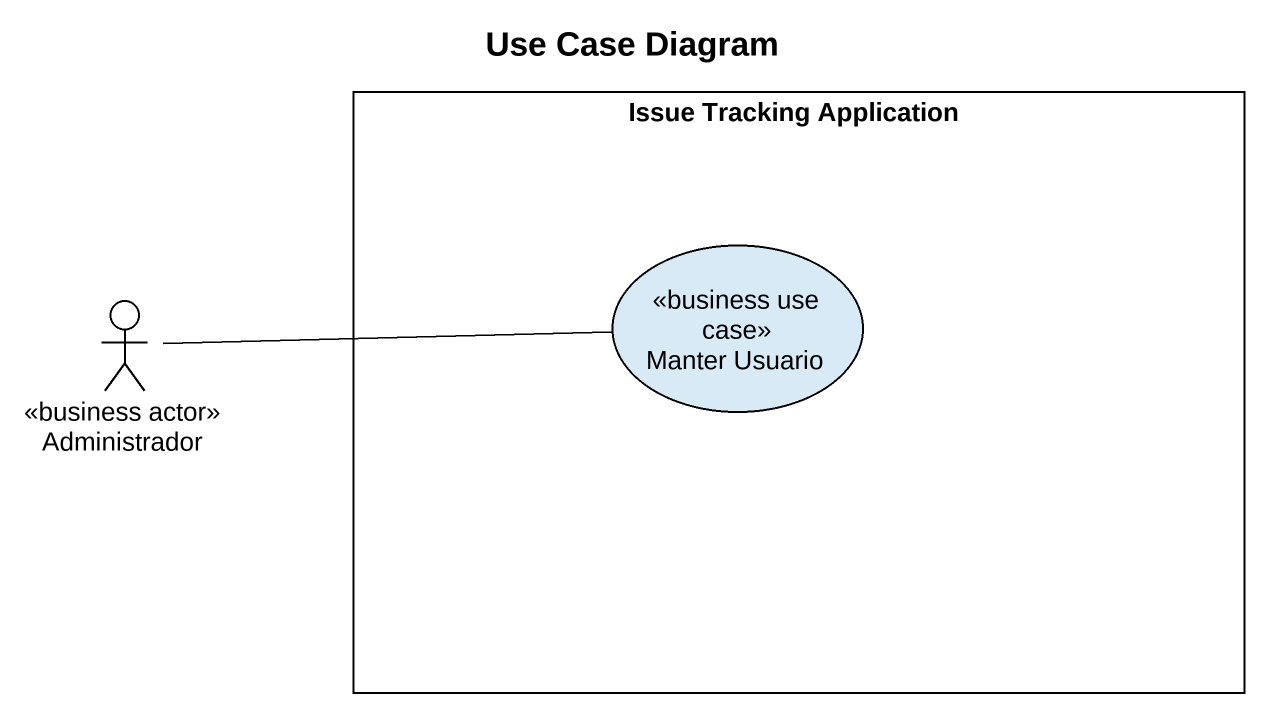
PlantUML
@startuml
title Use Case Diagram
rectangle "Issue Tracking Application" as Issue_Tracking_Application {
  usecase "Manter Usuario" as Manter_Usuario <<business use case>>
}
actor Administrador <<business actor>>
Administrador -right- Manter_Usuario
@enduml
